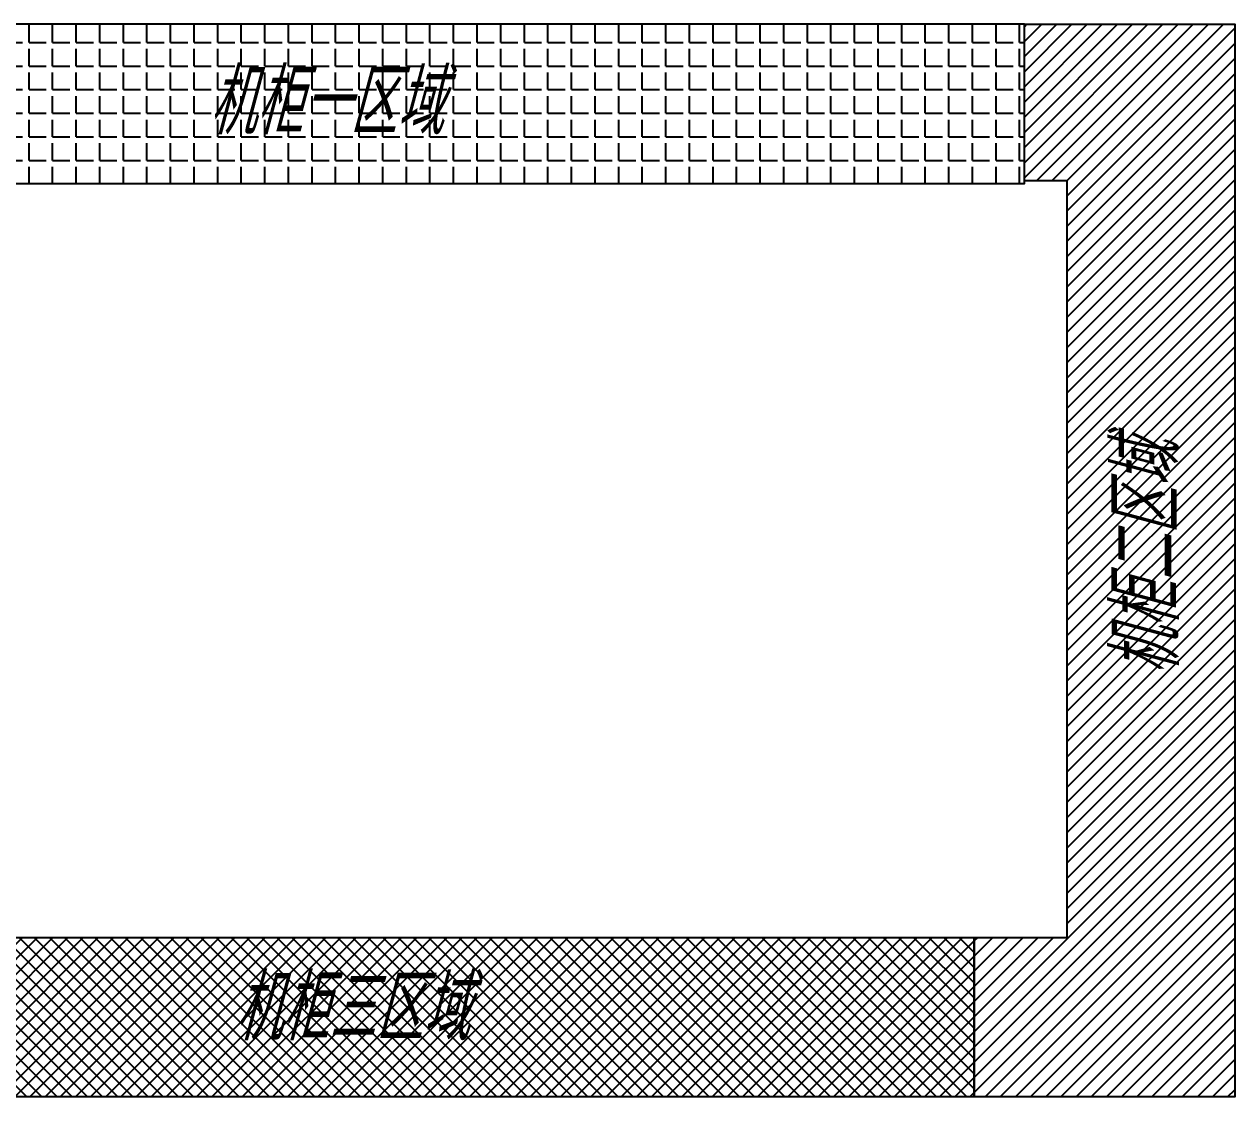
# Model space of a CAD drawing. Extents: x 0 to 2972856, y -1269770 to 0.
# Drawn here: x 2681560 to 2703966, y -1200898 to -1181048 of the extents above; entities that cross this region are included whole.
import ezdxf

# ---------------------------------------------------------------- set-up
doc = ezdxf.new("R2010")
doc.units = 0
doc.header["$LTSCALE"] = 1000
doc.linetypes.add('接地线', pattern=[1.35002, 0.5, -1e-05, 1e-05, 0.5, -0.125, 0.1, -0.125])
doc.layers.add('TEL_TEXT', color=7, linetype='Continuous')
doc.layers.add('电-线路-接地网', color=6, linetype='接地线')
doc.styles.get("Standard").update_dxf_attribs({"font": 'gbeitc.shx', "bigfont": 'gbcbig.shx'})

# ---------------------------------------------------------------- blocks, each defined once
blk = doc.blocks.new('机柜区域示意图')
at = {"layer": '电-线路-接地网', "linetype": 'ByBlock'}
h = blk.add_hatch(dxfattribs=at)
h.set_pattern_fill('ANGLE', color=3, scale=500)
h.set_pattern_definition([(0, (-2473310.3, 951515.6), (0, 1746.25), [1270, -476.25]), (90, (-2473310.3, 951515.6), (-1746.25, 1e-13), [1270, -476.25])])
h.paths.add_polyline_path([(0, 67600), (91425, 67600), (91425, 79400), (0, 79400)])
h = blk.add_hatch(dxfattribs=at)
h.set_pattern_fill('ANSI31', color=256, scale=500)
h.set_pattern_definition([(45, (-2473310.3, 951515.6), (-561.266, 561.266), [])])
h.paths.add_polyline_path([(91425, 79400), (107000, 79400), (107000, 0), (87700, 0), (87700, 11800), (94600, 11796), (94600, 67800), (91425, 67800)])
h = blk.add_hatch(dxfattribs=at)
h.set_pattern_fill('ANSI37', color=4, scale=500)
h.set_pattern_definition([(45, (-2473310.3, 951515.6), (-561.266, 561.266), []), (135, (-2473310.3, 951515.6), (-561.266, -561.266), [])])
h.paths.add_polyline_path([(0, 11800), (87700, 11800), (87700, 0), (0, 0)])
at = {"layer": '电-线路-接地网', "color": 3, "linetype": 'ByBlock'}
blk.add_lwpolyline([(0, 67600), (91425, 67600), (91425, 79400), (0, 79400), (0, 67600)], dxfattribs=at)
at = {"layer": '电-线路-接地网', "linetype": 'ByBlock'}
blk.add_lwpolyline([(91425, 79400), (107000, 79400), (107000, 0), (87700, 0), (87700, 11800), (94600, 11796), (94600, 67800), (91425, 67800), (91425, 79400)], dxfattribs=at)
at = {"layer": '电-线路-接地网', "color": 4, "linetype": 'ByBlock'}
blk.add_lwpolyline([(0, 11800), (87700, 11800), (87700, 0), (0, 0)], close=True, dxfattribs=at)
at = {"layer": 'TEL_TEXT', "linetype": 'ByBlock'}
for s, p in [('机柜一区域', (30999, 71247)), ('机柜三区域', (32931, 4181))]:
    blk.add_text(s, height=4822.7, dxfattribs=at).set_placement(p)
blk.add_text('机柜二区域', height=4822.7, rotation=90, dxfattribs=at).set_placement((102874, 31178))

msp = doc.modelspace()

# ---------------------------------------------------------------- block references
at = {"layer": '电-线路-接地网', "linetype": 'ByBlock', "xscale": 0.25, "yscale": 0.25, "zscale": 0.25}
msp.add_blockref('机柜区域示意图', (2677216, -1200898), dxfattribs=at)

doc.saveas('drawing.dxf')
